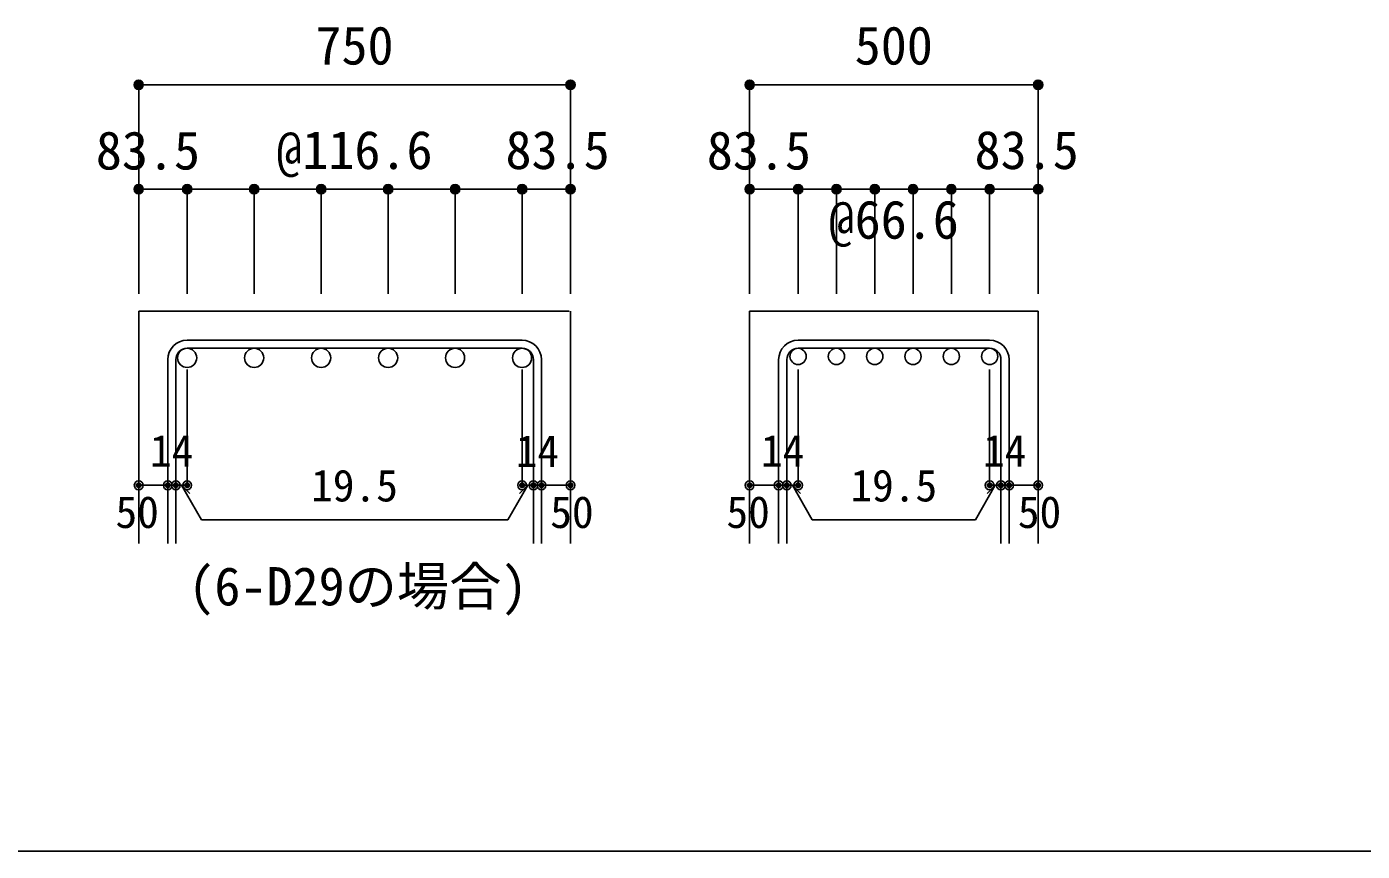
# Model space of a CAD drawing. Units: millimetres at full size, sheet at 1:30. Extents: x -5973 to 5954, y -4195 to 4201.
# Drawn here: x -942 to 1359, y -4195 to -2775 of the extents above; entities that cross this region are included whole.
import ezdxf
from ezdxf.enums import TextEntityAlignment as Align

# ---------------------------------------------------------------- set-up
doc = ezdxf.new("R2010")
doc.units = ezdxf.units.MM
doc.header["$LTSCALE"] = 30
doc.header["$PDMODE"] = 32
doc.header["$PDSIZE"] = 15
for name, color, linetype in [('0-1', 2, 'Continuous'), ('0-5', 7, 'Continuous'), ('0-6', 7, 'Continuous'), ('0-7', 4, 'Continuous'), ('0-D', 4, 'Continuous'), ('F-0_枠', 6, 'Continuous')]:
    doc.layers.add(name, color=color, linetype=linetype)
doc.styles.add('ＭＳ ゴシック', font='')
doc.styles.get('ＭＳ ゴシック').set_extended_font_data('MS Gothic')

msp = doc.modelspace()

# ---------------------------------------------------------------- linework, layer by layer
at = {"layer": '0-1'}
for p, q in [((-748.66, -3264.89), (-748.66, -3664.89)), ((-748.66, -3264.89), (-7.16, -3264.89)), ((-4.66, -3264.89), (-4.66, -3664.89)), ((303.94, -3264.89), (303.94, -3664.89)), ((303.94, -3264.89), (800.94, -3264.89)), ((800.94, -3264.89), (800.94, -3664.89))]:
    msp.add_line(p, q, dxfattribs=at)
at = {"layer": '0-5', "color": 3}
for centre, radius in [((-665.16, -3345.39), 16.5), ((-549.76, -3345.39), 16.5), ((-434.36, -3345.39), 16.5), ((-318.96, -3345.39), 16.5), ((-203.56, -3345.39), 16.5), ((-88.16, -3345.39), 16.5), ((387.44, -3342.89), 14), ((453.44, -3342.89), 14), ((519.44, -3342.89), 14), ((585.44, -3342.89), 14), ((651.44, -3342.89), 14), ((717.44, -3342.89), 14)]:
    msp.add_circle(centre, radius, dxfattribs=at)
at = {"layer": '0-6'}
for p, q in [((-88.16, -3314.89), (-665.16, -3314.89)), ((-88.16, -3328.89), (-665.16, -3328.89)), ((717.44, -3314.89), (387.44, -3314.89)), ((717.44, -3328.89), (387.44, -3328.89)), ((-698.66, -3348.39), (-698.66, -3664.89)), ((-684.66, -3348.39), (-684.66, -3664.89)), ((-68.66, -3348.39), (-68.66, -3664.89)), ((-54.66, -3348.39), (-54.66, -3664.89)), ((353.94, -3348.39), (353.94, -3664.89)), ((367.94, -3348.39), (367.94, -3664.89)), ((736.94, -3348.39), (736.94, -3664.89)), ((750.94, -3348.39), (750.94, -3664.89))]:
    msp.add_line(p, q, dxfattribs=at)
for centre, radius, start, end in [((-665.16, -3348.39), 33.5, 90, 180), ((-665.16, -3348.39), 19.5, 90, 180), ((-88.16, -3348.39), 33.5, 0, 90), ((-88.16, -3348.39), 19.5, 0, 90), ((387.44, -3348.39), 33.5, 90, 180), ((387.44, -3348.39), 19.5, 90, 180), ((717.44, -3348.39), 33.5, 0, 90), ((717.44, -3348.39), 19.5, 0, 90)]:
    msp.add_arc(centre, radius, start, end, dxfattribs=at)
at = {"layer": '0-D'}
for p, q in [((-748.66, -2874.89), (-748.66, -3054.89)), ((-748.66, -2874.89), (-4.66, -2874.89)), ((-4.66, -2874.89), (-4.66, -3054.89)), ((303.94, -2874.89), (800.94, -2874.89)), ((303.94, -2874.89), (303.94, -3054.89)), ((303.94, -2874.89), (800.94, -2874.89)), ((800.94, -2874.89), (800.94, -3054.89)), ((-748.66, -3054.89), (-748.66, -3234.89)), ((-88.16, -3054.89), (-748.66, -3054.89)), ((-665.16, -3054.89), (-665.16, -3234.89)), ((-549.76, -3054.89), (-549.76, -3234.89)), ((-434.36, -3054.89), (-434.36, -3234.89)), ((-318.96, -3054.89), (-318.96, -3234.89)), ((-203.56, -3054.89), (-203.56, -3234.89)), ((-7.16, -3054.89), (-88.16, -3054.89)), ((-88.16, -3054.89), (-88.16, -3234.89)), ((-4.66, -3054.89), (-4.66, -3234.89)), ((387.44, -3054.89), (303.94, -3054.89)), ((303.94, -3054.89), (303.94, -3234.89)), ((552.44, -3054.89), (387.44, -3054.89)), ((387.44, -3054.89), (387.44, -3234.89)), ((453.44, -3054.89), (453.44, -3234.89)), ((519.44, -3054.89), (519.44, -3234.89)), ((717.44, -3054.89), (552.44, -3054.89)), ((585.44, -3054.89), (585.44, -3234.89)), ((651.44, -3054.89), (651.44, -3234.89)), ((800.94, -3054.89), (717.44, -3054.89)), ((717.44, -3054.89), (717.44, -3234.89)), ((800.94, -3054.89), (800.94, -3234.89)), ((-665.16, -3564.89), (-665.16, -3365.56)), ((-88.16, -3564.89), (-88.16, -3365.56)), ((387.44, -3564.89), (387.44, -3365.56)), ((717.44, -3564.89), (717.44, -3365.56)), ((-748.66, -3564.89), (-698.66, -3564.89)), ((-698.66, -3564.89), (-665.16, -3564.89)), ((-674.91, -3564.89), (-660.76, -3579.04)), ((-674.91, -3564.89), (-640.68, -3624.17)), ((-78.41, -3564.89), (-112.63, -3624.17)), ((-78.41, -3564.89), (-92.55, -3579.04)), ((-88.16, -3564.89), (-4.66, -3564.89)), ((-68.66, -3564.89), (-54.66, -3564.89)), ((303.94, -3564.89), (353.94, -3564.89)), ((353.94, -3564.89), (387.44, -3564.89)), ((377.69, -3564.89), (391.83, -3579.04)), ((377.69, -3564.89), (411.91, -3624.17)), ((727.19, -3564.89), (692.96, -3624.17)), ((727.19, -3564.89), (713.04, -3579.04)), ((717.44, -3564.89), (800.94, -3564.89)), ((736.94, -3564.89), (750.94, -3564.89)), ((-640.68, -3624.17), (-112.63, -3624.17)), ((411.91, -3624.17), (692.96, -3624.17))]:
    msp.add_line(p, q, dxfattribs=at)
for points in [[(-4.66, -2874.89), (-4.66, -3054.89), (-4.66, -3234.89)], [(800.94, -2874.89), (800.94, -3054.89), (800.94, -3234.89)]]:
    msp.add_lwpolyline(points, dxfattribs=at)
for centre, radius in [((-748.66, -2874.89), 8), ((-748.66, -2874.89), 7.2), ((-748.66, -2874.89), 6.4), ((-748.66, -2874.89), 5.6), ((-748.66, -2874.89), 4.8), ((-748.66, -2874.89), 4), ((-748.66, -2874.89), 3.2), ((-748.66, -2874.89), 2.4), ((-748.66, -2874.89), 1.6), ((-748.66, -2874.89), 0.8), ((-4.66, -2874.89), 8), ((-4.66, -2874.89), 7.2), ((-4.66, -2874.89), 6.4), ((-4.66, -2874.89), 5.6), ((-4.66, -2874.89), 4.8), ((-4.66, -2874.89), 4), ((-4.66, -2874.89), 3.2), ((-4.66, -2874.89), 2.4), ((-4.66, -2874.89), 1.6), ((-4.66, -2874.89), 0.8), ((303.94, -2874.89), 8), ((303.94, -2874.89), 7.2), ((303.94, -2874.89), 6.4), ((303.94, -2874.89), 5.6), ((303.94, -2874.89), 4.8), ((303.94, -2874.89), 4), ((303.94, -2874.89), 3.2), ((303.94, -2874.89), 2.4), ((303.94, -2874.89), 1.6), ((303.94, -2874.89), 0.8), ((800.94, -2874.89), 8), ((800.94, -2874.89), 7.2), ((800.94, -2874.89), 6.4), ((800.94, -2874.89), 5.6), ((800.94, -2874.89), 4.8), ((800.94, -2874.89), 4), ((800.94, -2874.89), 3.2), ((800.94, -2874.89), 2.4), ((800.94, -2874.89), 1.6), ((800.94, -2874.89), 0.8), ((-748.66, -3054.89), 8), ((-748.66, -3054.89), 7.2), ((-748.66, -3054.89), 6.4), ((-748.66, -3054.89), 5.6), ((-748.66, -3054.89), 4.8), ((-748.66, -3054.89), 4), ((-748.66, -3054.89), 3.2), ((-748.66, -3054.89), 2.4), ((-748.66, -3054.89), 1.6), ((-748.66, -3054.89), 0.8), ((-665.16, -3054.89), 8), ((-665.16, -3054.89), 7.2), ((-665.16, -3054.89), 6.4), ((-665.16, -3054.89), 5.6), ((-665.16, -3054.89), 4.8), ((-665.16, -3054.89), 4), ((-665.16, -3054.89), 3.2), ((-665.16, -3054.89), 2.4), ((-665.16, -3054.89), 1.6), ((-665.16, -3054.89), 0.8), ((-549.76, -3054.89), 8), ((-549.76, -3054.89), 7.2), ((-549.76, -3054.89), 6.4), ((-549.76, -3054.89), 5.6), ((-549.76, -3054.89), 4.8), ((-549.76, -3054.89), 4), ((-549.76, -3054.89), 3.2), ((-549.76, -3054.89), 2.4), ((-549.76, -3054.89), 1.6), ((-549.76, -3054.89), 0.8), ((-434.36, -3054.89), 8), ((-434.36, -3054.89), 7.2), ((-434.36, -3054.89), 6.4), ((-434.36, -3054.89), 5.6), ((-434.36, -3054.89), 4.8), ((-434.36, -3054.89), 4), ((-434.36, -3054.89), 3.2), ((-434.36, -3054.89), 2.4), ((-434.36, -3054.89), 1.6), ((-434.36, -3054.89), 0.8), ((-318.96, -3054.89), 8), ((-318.96, -3054.89), 7.2), ((-318.96, -3054.89), 6.4), ((-318.96, -3054.89), 5.6), ((-318.96, -3054.89), 4.8), ((-318.96, -3054.89), 4), ((-318.96, -3054.89), 3.2), ((-318.96, -3054.89), 2.4), ((-318.96, -3054.89), 1.6), ((-318.96, -3054.89), 0.8), ((-203.56, -3054.89), 8), ((-203.56, -3054.89), 7.2), ((-203.56, -3054.89), 6.4), ((-203.56, -3054.89), 5.6), ((-203.56, -3054.89), 4.8), ((-203.56, -3054.89), 4), ((-203.56, -3054.89), 3.2), ((-203.56, -3054.89), 2.4), ((-203.56, -3054.89), 1.6), ((-203.56, -3054.89), 0.8), ((-88.16, -3054.89), 8), ((-88.16, -3054.89), 7.2), ((-88.16, -3054.89), 6.4), ((-88.16, -3054.89), 5.6), ((-88.16, -3054.89), 4.8), ((-88.16, -3054.89), 4), ((-88.16, -3054.89), 3.2), ((-88.16, -3054.89), 2.4), ((-88.16, -3054.89), 1.6), ((-88.16, -3054.89), 0.8), ((-4.66, -3054.89), 8), ((-4.66, -3054.89), 7.2), ((-4.66, -3054.89), 6.4), ((-4.66, -3054.89), 5.6), ((-4.66, -3054.89), 4.8), ((-4.66, -3054.89), 4), ((-4.66, -3054.89), 3.2), ((-4.66, -3054.89), 2.4), ((-4.66, -3054.89), 1.6), ((-4.66, -3054.89), 0.8), ((303.94, -3054.89), 8), ((303.94, -3054.89), 7.2), ((303.94, -3054.89), 6.4), ((303.94, -3054.89), 5.6), ((303.94, -3054.89), 4.8), ((303.94, -3054.89), 4), ((303.94, -3054.89), 3.2), ((303.94, -3054.89), 2.4), ((303.94, -3054.89), 1.6), ((303.94, -3054.89), 0.8), ((387.44, -3054.89), 8), ((387.44, -3054.89), 7.2), ((387.44, -3054.89), 6.4), ((387.44, -3054.89), 5.6), ((387.44, -3054.89), 4.8), ((387.44, -3054.89), 4), ((387.44, -3054.89), 3.2), ((387.44, -3054.89), 2.4), ((387.44, -3054.89), 1.6), ((387.44, -3054.89), 0.8), ((453.44, -3054.89), 8), ((453.44, -3054.89), 7.2), ((453.44, -3054.89), 6.4), ((453.44, -3054.89), 5.6), ((453.44, -3054.89), 4.8), ((453.44, -3054.89), 4), ((453.44, -3054.89), 3.2), ((453.44, -3054.89), 2.4), ((453.44, -3054.89), 1.6), ((453.44, -3054.89), 0.8), ((519.44, -3054.89), 8), ((519.44, -3054.89), 7.2), ((519.44, -3054.89), 6.4), ((519.44, -3054.89), 5.6), ((519.44, -3054.89), 4.8), ((519.44, -3054.89), 4), ((519.44, -3054.89), 3.2), ((519.44, -3054.89), 2.4), ((519.44, -3054.89), 1.6), ((519.44, -3054.89), 0.8), ((585.44, -3054.89), 8), ((585.44, -3054.89), 7.2), ((585.44, -3054.89), 6.4), ((585.44, -3054.89), 5.6), ((585.44, -3054.89), 4.8), ((585.44, -3054.89), 4), ((585.44, -3054.89), 3.2), ((585.44, -3054.89), 2.4), ((585.44, -3054.89), 1.6), ((585.44, -3054.89), 0.8), ((651.44, -3054.89), 8), ((651.44, -3054.89), 7.2), ((651.44, -3054.89), 6.4), ((651.44, -3054.89), 5.6), ((651.44, -3054.89), 4.8), ((651.44, -3054.89), 4), ((651.44, -3054.89), 3.2), ((651.44, -3054.89), 2.4), ((651.44, -3054.89), 1.6), ((651.44, -3054.89), 0.8), ((717.44, -3054.89), 8), ((717.44, -3054.89), 7.2), ((717.44, -3054.89), 6.4), ((717.44, -3054.89), 5.6), ((717.44, -3054.89), 4.8), ((717.44, -3054.89), 4), ((717.44, -3054.89), 3.2), ((717.44, -3054.89), 2.4), ((717.44, -3054.89), 1.6), ((717.44, -3054.89), 0.8), ((800.94, -3054.89), 8), ((800.94, -3054.89), 7.2), ((800.94, -3054.89), 6.4), ((800.94, -3054.89), 5.6), ((800.94, -3054.89), 4.8), ((800.94, -3054.89), 4), ((800.94, -3054.89), 3.2), ((800.94, -3054.89), 2.4), ((800.94, -3054.89), 1.6), ((800.94, -3054.89), 0.8), ((-748.66, -3564.89), 4), ((-748.66, -3564.89), 3.6), ((-748.66, -3564.89), 3.2), ((-748.66, -3564.89), 2.8), ((-748.66, -3564.89), 2.4), ((-748.66, -3564.89), 2), ((-748.66, -3564.89), 1.6), ((-748.66, -3564.89), 1.2), ((-748.66, -3564.89), 0.8), ((-748.66, -3564.89), 0.4), ((-698.66, -3564.89), 4), ((-698.66, -3564.89), 3.6), ((-698.66, -3564.89), 3.2), ((-698.66, -3564.89), 2.8), ((-698.66, -3564.89), 2.4), ((-698.66, -3564.89), 2), ((-698.66, -3564.89), 1.6), ((-698.66, -3564.89), 1.2), ((-698.66, -3564.89), 0.8), ((-698.66, -3564.89), 0.4), ((-684.66, -3564.89), 4), ((-684.66, -3564.89), 3.6), ((-684.66, -3564.89), 3.2), ((-684.66, -3564.89), 2.8), ((-684.66, -3564.89), 2.4), ((-684.66, -3564.89), 2), ((-684.66, -3564.89), 1.6), ((-684.66, -3564.89), 1.2), ((-684.66, -3564.89), 0.8), ((-684.66, -3564.89), 0.4), ((-665.16, -3564.89), 4), ((-665.16, -3564.89), 3.6), ((-665.16, -3564.89), 3.2), ((-665.16, -3564.89), 2.8), ((-665.16, -3564.89), 2.4), ((-665.16, -3564.89), 2), ((-665.16, -3564.89), 1.6), ((-665.16, -3564.89), 1.2), ((-665.16, -3564.89), 0.8), ((-665.16, -3564.89), 0.4), ((-88.16, -3564.89), 4), ((-88.16, -3564.89), 3.6), ((-88.16, -3564.89), 3.2), ((-88.16, -3564.89), 2.8), ((-88.16, -3564.89), 2.4), ((-88.16, -3564.89), 2), ((-88.16, -3564.89), 1.6), ((-88.16, -3564.89), 1.2), ((-88.16, -3564.89), 0.8), ((-88.16, -3564.89), 0.4), ((-68.66, -3564.89), 4), ((-68.66, -3564.89), 3.6), ((-68.66, -3564.89), 3.2), ((-68.66, -3564.89), 2.8), ((-68.66, -3564.89), 2.4), ((-68.66, -3564.89), 2), ((-68.66, -3564.89), 1.6), ((-68.66, -3564.89), 1.2), ((-68.66, -3564.89), 0.8), ((-68.66, -3564.89), 0.4), ((-54.66, -3564.89), 4), ((-54.66, -3564.89), 3.6), ((-54.66, -3564.89), 3.2), ((-54.66, -3564.89), 2.8), ((-54.66, -3564.89), 2.4), ((-54.66, -3564.89), 2), ((-54.66, -3564.89), 1.6), ((-54.66, -3564.89), 1.2), ((-54.66, -3564.89), 0.8), ((-54.66, -3564.89), 0.4), ((-4.66, -3564.89), 4), ((-4.66, -3564.89), 3.6), ((-4.66, -3564.89), 3.2), ((-4.66, -3564.89), 2.8), ((-4.66, -3564.89), 2.4), ((-4.66, -3564.89), 2), ((-4.66, -3564.89), 1.6), ((-4.66, -3564.89), 1.2), ((-4.66, -3564.89), 0.8), ((-4.66, -3564.89), 0.4), ((303.94, -3564.89), 4), ((303.94, -3564.89), 3.6), ((303.94, -3564.89), 3.2), ((303.94, -3564.89), 2.8), ((303.94, -3564.89), 2.4), ((303.94, -3564.89), 2), ((303.94, -3564.89), 1.6), ((303.94, -3564.89), 1.2), ((303.94, -3564.89), 0.8), ((303.94, -3564.89), 0.4), ((353.94, -3564.89), 4), ((353.94, -3564.89), 3.6), ((353.94, -3564.89), 3.2), ((353.94, -3564.89), 2.8), ((353.94, -3564.89), 2.4), ((353.94, -3564.89), 2), ((353.94, -3564.89), 1.6), ((353.94, -3564.89), 1.2), ((353.94, -3564.89), 0.8), ((353.94, -3564.89), 0.4), ((367.94, -3564.89), 4), ((367.94, -3564.89), 3.6), ((367.94, -3564.89), 3.2), ((367.94, -3564.89), 2.8), ((367.94, -3564.89), 2.4), ((367.94, -3564.89), 2), ((367.94, -3564.89), 1.6), ((367.94, -3564.89), 1.2), ((367.94, -3564.89), 0.8), ((367.94, -3564.89), 0.4), ((387.44, -3564.89), 4), ((387.44, -3564.89), 3.6), ((387.44, -3564.89), 3.2), ((387.44, -3564.89), 2.8), ((387.44, -3564.89), 2.4), ((387.44, -3564.89), 2), ((387.44, -3564.89), 1.6), ((387.44, -3564.89), 1.2), ((387.44, -3564.89), 0.8), ((387.44, -3564.89), 0.4), ((717.44, -3564.89), 4), ((717.44, -3564.89), 3.6), ((717.44, -3564.89), 3.2), ((717.44, -3564.89), 2.8), ((717.44, -3564.89), 2.4), ((717.44, -3564.89), 2), ((717.44, -3564.89), 1.6), ((717.44, -3564.89), 1.2), ((717.44, -3564.89), 0.8), ((717.44, -3564.89), 0.4), ((736.94, -3564.89), 4), ((736.94, -3564.89), 3.6), ((736.94, -3564.89), 3.2), ((736.94, -3564.89), 2.8), ((736.94, -3564.89), 2.4), ((736.94, -3564.89), 2), ((736.94, -3564.89), 1.6), ((736.94, -3564.89), 1.2), ((736.94, -3564.89), 0.8), ((736.94, -3564.89), 0.4), ((750.94, -3564.89), 4), ((750.94, -3564.89), 3.6), ((750.94, -3564.89), 3.2), ((750.94, -3564.89), 2.8), ((750.94, -3564.89), 2.4), ((750.94, -3564.89), 2), ((750.94, -3564.89), 1.6), ((750.94, -3564.89), 1.2), ((750.94, -3564.89), 0.8), ((750.94, -3564.89), 0.4), ((800.94, -3564.89), 4), ((800.94, -3564.89), 3.6), ((800.94, -3564.89), 3.2), ((800.94, -3564.89), 2.8), ((800.94, -3564.89), 2.4), ((800.94, -3564.89), 2), ((800.94, -3564.89), 1.6), ((800.94, -3564.89), 1.2), ((800.94, -3564.89), 0.8), ((800.94, -3564.89), 0.4)]:
    msp.add_circle(centre, radius, dxfattribs=at)
at = {"layer": '0-D', "color": 7}
for p in [(-748.66, -2874.89), (-4.66, -2874.89), (303.94, -2874.89), (800.94, -2874.89), (-748.66, -3054.89), (-665.16, -3054.89), (-549.76, -3054.89), (-434.36, -3054.89), (-318.96, -3054.89), (-203.56, -3054.89), (-88.16, -3054.89), (-4.66, -3054.89), (303.94, -3054.89), (387.44, -3054.89), (453.44, -3054.89), (519.44, -3054.89), (585.44, -3054.89), (651.44, -3054.89), (717.44, -3054.89), (800.94, -3054.89), (-748.66, -3564.89), (-698.66, -3564.89), (-684.66, -3564.89), (-665.16, -3564.89), (-88.16, -3564.89), (-68.66, -3564.89), (-54.66, -3564.89), (-4.66, -3564.89), (303.94, -3564.89), (353.94, -3564.89), (367.94, -3564.89), (387.44, -3564.89), (717.44, -3564.89), (736.94, -3564.89), (750.94, -3564.89), (800.94, -3564.89)]:
    msp.add_point(p, dxfattribs=at)
at = {"layer": 'F-0_枠'}
msp.add_line((5954.1, -4195.24), (-5972.88, -4195.24), dxfattribs=at)

# ---------------------------------------------------------------- texts
at = {"layer": '0-7', "color": 7, "style": 'ＭＳ ゴシック'}
msp.add_text('(6-D29の場合)', height=65.98, dxfattribs=at).set_placement((-663.12, -3791.5), align=Align.BOTTOM_LEFT)
at = {"layer": '0-D', "style": 'ＭＳ ゴシック'}
for s, height, p in [('750', 65.98, (-444.16, -2859.89)), ('500', 65.98, (484.94, -2859.89)), ('83.5', 65.98, (-822.46, -3040.74)), ('@116.6', 65.98, (-511.66, -3039.89)), ('83.5', 65.98, (-116.66, -3039.89)), ('83.5', 65.98, (230.13, -3040.74)), ('83.5', 65.98, (691.44, -3039.89)), ('@66.6', 65.98, (439.94, -3159.89)), ('14', 54.99, (-729.19, -3549.44)), ('14', 54.99, (-99.15, -3549.87)), ('14', 54.99, (323.4, -3549.44)), ('14', 54.99, (705.98, -3549.44)), ('19.5', 54.99, (-451.66, -3609.17)), ('19.5', 54.99, (477.44, -3609.17)), ('50', 54.99, (-788.66, -3654.89)), ('50', 54.99, (-39.66, -3654.89)), ('50', 54.99, (263.94, -3654.89)), ('50', 54.99, (765.94, -3654.89))]:
    msp.add_text(s, height=height, dxfattribs=at).set_placement(p, align=Align.BOTTOM_LEFT)

doc.saveas('drawing.dxf')
